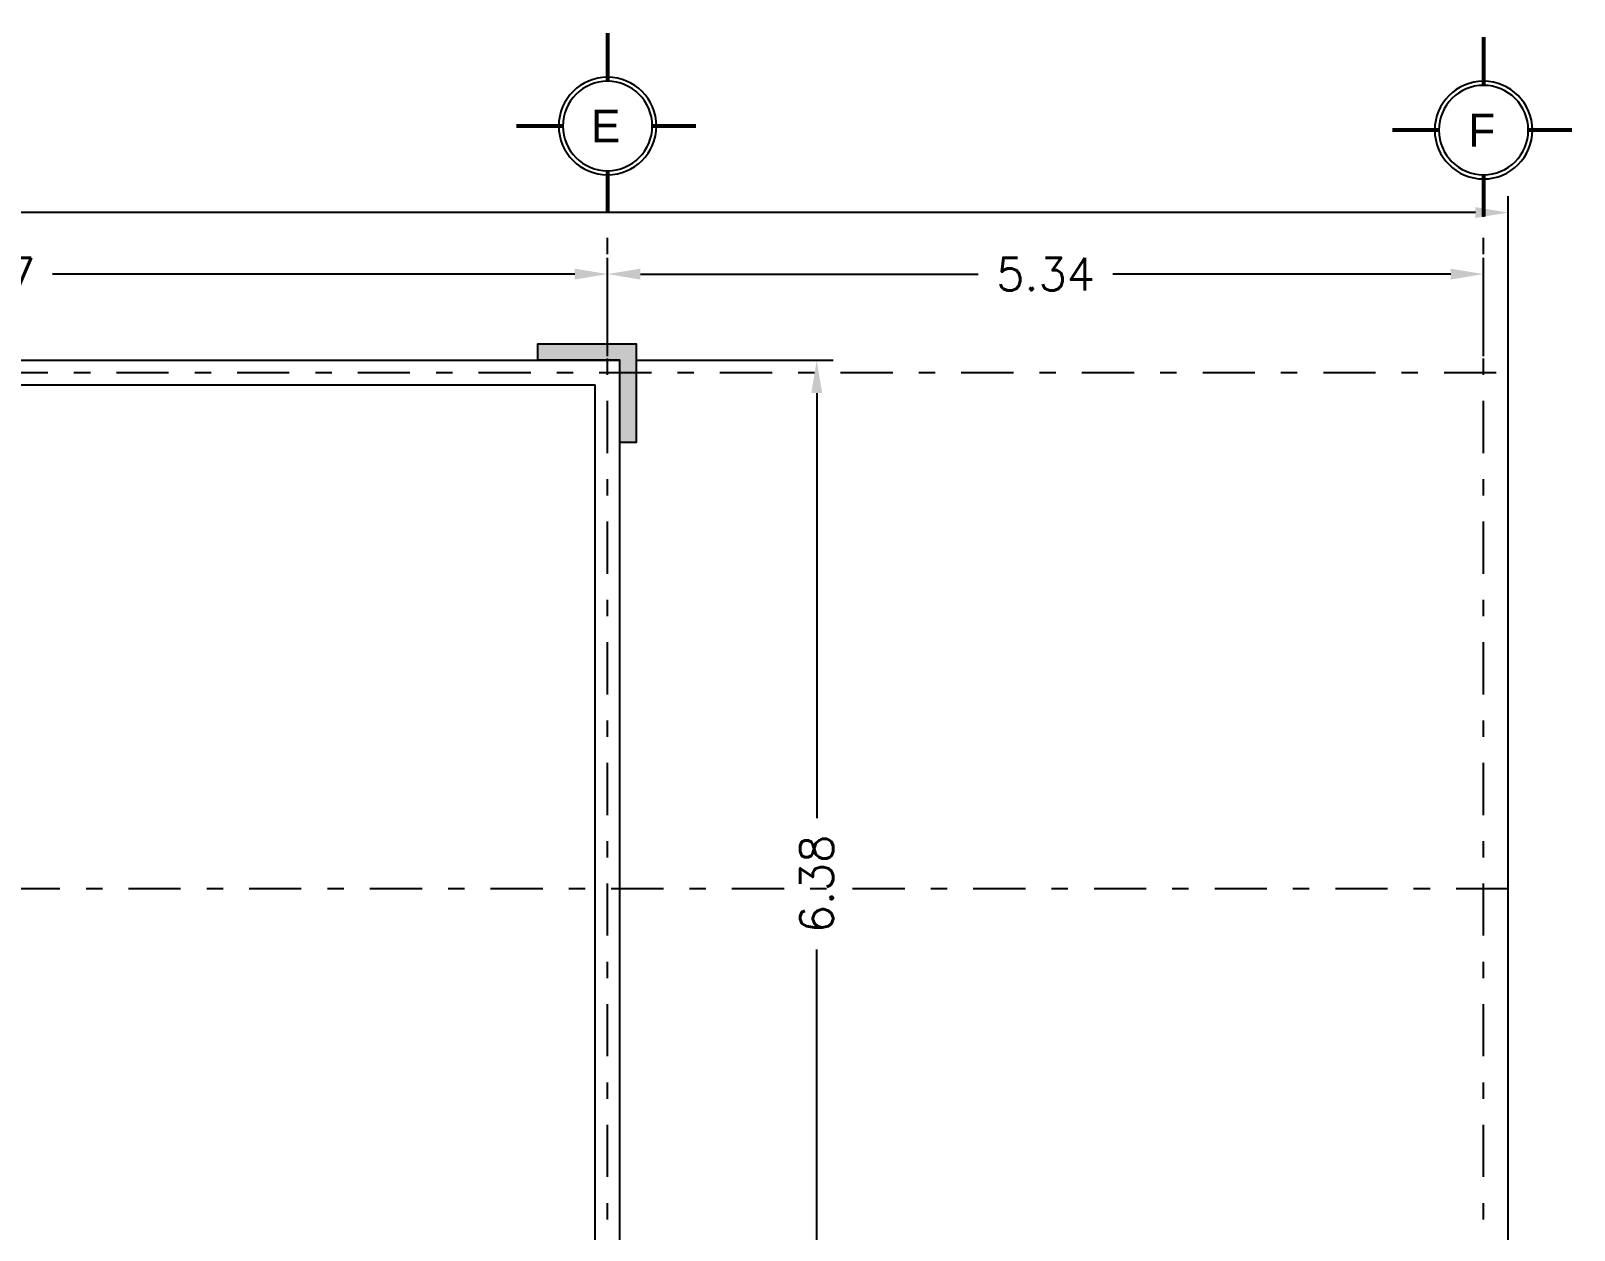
# Model space of a CAD drawing. Header units: millimetres. Extents: x 0 to 177, y -34 to 320.
# Drawn here: x 103.96 to 113.36, y -22.96 to -15.66 of the extents above; entities that cross this region are included whole.
import ezdxf
from ezdxf.enums import TextEntityAlignment as Align

# ---------------------------------------------------------------- set-up
doc = ezdxf.new("R2010")
doc.units = ezdxf.units.MM
doc.header["$LTSCALE"] = 0.1
doc.header["$PDMODE"] = 2
doc.linetypes.add('DASHDOT', pattern=[25.4, 12.7, -6.35, 0, -6.35])
doc.layers.get('Defpoints').update_dxf_attribs({"color": 6})
doc.layers.add('8', color=8, linetype='Continuous')
doc.styles.add('ARIAL', font='ARLRDBD.TTF')
doc.styles.add('TEXTOS', font='romans.shx')
doc.dimstyles.new('Cota m', dxfattribs={"dimtxt": 0.2, "dimasz": 0.2, "dimexe": 0.1, "dimexo": 0.1, "dimgap": 0.1, "dimtad": 0, "dimzin": 0, "dimdsep": 46, "dimtxsty": 'TEXTOS', "dimcen": 0.2, "dimclrd": 256, "dimclre": 256, "dimclrt": 256, "dimazin": 0, "dimtfac": 1, "dimtix": 1, "dimtofl": 0, "dimtmove": 0, "dimatfit": 3, "dimfxl": 1, "dimtolj": 1, "dimtzin": 0, "dimlwd": -1, "dimlwe": -1, "dimarcsym": 0})

# ---------------------------------------------------------------- blocks, each defined once
blk = doc.blocks.new('Eje')
blk.add_line((0, -1.05471229274262), (3.6e-15, -0.5948358968788325))
at = {"const_width": 0.05}
for points in [[(0, 0.544835896878838), (0, 1.13422391924415)], [(-1.078074571895573, 0), (-0.5448358968788334, 0)], [(0.5448358968788334, 0), (1.110861640091194, 0)], [(0, -0.5448358968788353), (0, -1.05471229274262)]]:
    blk.add_lwpolyline(points, dxfattribs=at)
for radius in [0.5948358968788332, 0.544835896878833]:
    blk.add_circle((0, 0), radius)
at = {"style": 'ARIAL'}
blk.add_attdef('EJE', text='', height=0.4, dxfattribs=at).set_placement((0, 1.387778780781446e-15), align=Align.MIDDLE_CENTER)
blk = doc.blocks.new('*D172')
at = {"color": 8, "ltscale": 0.1, "transparency": 16777216}
for p, q in [((91.41040278720799, -33.56314580133332), (91.41040278720799, -16.66312813782896)), ((112.960402787208, -33.56314580133332), (112.960402787208, -16.66312813782896)), ((91.61040278720799, -16.76312813782896), (101.685402787208, -16.76312813782896)), ((112.760402787208, -16.76312813782896), (102.685402787208, -16.76312813782896))]:
    blk.add_line(p, q, dxfattribs=at)
for points in [[(91.61040278720799, -16.72979480449563), (91.61040278720799, -16.7964614711623), (91.41040278720799, -16.76312813782896)], [(112.760402787208, -16.72979480449563), (112.760402787208, -16.7964614711623), (112.960402787208, -16.76312813782896)]]:
    blk.add_solid(points, dxfattribs=at)
at = {"layer": 'Defpoints', "color": 0, "ltscale": 0.1, "transparency": 16777216}
for p in [(112.960402787208, -16.76312813782896), (91.41040278720799, -33.66314580133332), (112.960402787208, -33.66314580133332)]:
    blk.add_point(p, dxfattribs=at)
at = {"color": 8, "ltscale": 0.1, "transparency": 16777216, "insert": (102.185402787208, -16.76312813782896), "char_height": 0.2, "attachment_point": 5, "style": 'TEXTOS'}
blk.add_mtext('\\A1;21.55', dxfattribs=at)
blk = doc.blocks.new('*D176')
at = {"color": 8, "ltscale": 0.1, "transparency": 16777216}
for p, q in [((107.475402787208, -17.63814580133333), (107.475402787208, -17.03787740348363)), ((112.810402787208, -17.63814580133333), (112.810402787208, -17.03787740348363)), ((107.675402787208, -17.13787740348363), (109.7333789776842, -17.13787740348363)), ((112.610402787208, -17.13787740348363), (110.5524265967318, -17.13787740348363))]:
    blk.add_line(p, q, dxfattribs=at)
for points in [[(107.675402787208, -17.1045440701503), (107.675402787208, -17.17121073681697), (107.475402787208, -17.13787740348363)], [(112.610402787208, -17.1045440701503), (112.610402787208, -17.17121073681697), (112.810402787208, -17.13787740348363)]]:
    blk.add_solid(points, dxfattribs=at)
at = {"layer": 'Defpoints', "color": 0, "ltscale": 0.1, "transparency": 16777216}
for p in [(112.810402787208, -17.13787740348363), (107.475402787208, -17.73814580133333), (112.810402787208, -17.73814580133333)]:
    blk.add_point(p, dxfattribs=at)
at = {"color": 8, "ltscale": 0.1, "transparency": 16777216, "insert": (110.142902787208, -17.13787740348363), "char_height": 0.2, "attachment_point": 5, "style": 'TEXTOS'}
blk.add_mtext('\\A1;5.34', dxfattribs=at)
blk = doc.blocks.new('*D180')
at = {"color": 8, "ltscale": 0.1, "transparency": 16777216}
for p, q in [((99.90540278720802, -17.56312931415552), (99.90540278720802, -17.03787740348363)), ((107.475402787208, -17.56312931415553), (107.475402787208, -17.03787740348363)), ((100.105402787208, -17.13787740348363), (103.2856408824461, -17.13787740348363)), ((107.275402787208, -17.13787740348363), (104.0951646919699, -17.13787740348363))]:
    blk.add_line(p, q, dxfattribs=at)
for points in [[(100.105402787208, -17.1045440701503), (100.105402787208, -17.17121073681697), (99.90540278720802, -17.13787740348363)], [(107.275402787208, -17.1045440701503), (107.275402787208, -17.17121073681697), (107.475402787208, -17.13787740348363)]]:
    blk.add_solid(points, dxfattribs=at)
at = {"layer": 'Defpoints', "color": 0, "ltscale": 0.1, "transparency": 16777216}
for p in [(107.475402787208, -17.13787740348363), (99.90540278720802, -17.66312931415552), (107.475402787208, -17.66312931415553)]:
    blk.add_point(p, dxfattribs=at)
at = {"color": 8, "ltscale": 0.1, "transparency": 16777216, "insert": (103.690402787208, -17.13787740348363), "char_height": 0.2, "attachment_point": 5, "style": 'TEXTOS'}
blk.add_mtext('\\A1;7.57', dxfattribs=at)
blk = doc.blocks.new('*D182')
at = {"color": 8, "ltscale": 0.1, "transparency": 16777216}
for p, q in [((107.650402787208, -17.66314580133332), (108.8491232893548, -17.66314580133332)), ((108.7491232893548, -17.86314580133332), (108.7491232893548, -20.45314580133332)), ((108.7491232893548, -23.84314580133332), (108.7491232893548, -21.25314580133332)), ((107.650402787208, -24.04314580133332), (108.8491232893548, -24.04314580133332))]:
    blk.add_line(p, q, dxfattribs=at)
for points in [[(108.7157899560215, -17.86314580133332), (108.7824566226881, -17.86314580133332), (108.7491232893548, -17.66314580133332)], [(108.7157899560215, -23.84314580133332), (108.7824566226881, -23.84314580133332), (108.7491232893548, -24.04314580133332)]]:
    blk.add_solid(points, dxfattribs=at)
at = {"layer": 'Defpoints', "color": 0, "ltscale": 0.1, "transparency": 16777216}
for p in [(107.550402787208, -17.66314580133332), (107.550402787208, -24.04314580133332), (108.7491232893548, -24.04314580133332)]:
    blk.add_point(p, dxfattribs=at)
at = {"color": 8, "ltscale": 0.1, "transparency": 16777216, "insert": (108.7491232893548, -20.85314580133331), "char_height": 0.2, "attachment_point": 5, "rotation": 90, "style": 'TEXTOS'}
blk.add_mtext('\\A1;6.38', dxfattribs=at)

msp = doc.modelspace()

# ---------------------------------------------------------------- hatches: boundary and pattern name
at = {"layer": '8'}
h = msp.add_hatch(color=256, dxfattribs=at)
h.dxf.hatch_style = 1
h.paths.add_polyline_path([(107.550402787208, -18.16314580133332), (107.550402787208, -17.66314580133332), (107.050402787208, -17.66314580133332), (107.050402787208, -17.56314580133331), (107.650402787208, -17.56314580133331), (107.650402787208, -18.16314580133332)])

# ---------------------------------------------------------------- linework, layer by layer
at = {"color": 8, "ltscale": 0.1}
for p, q in [((96.95981605064391, -17.66312296171442), (107.550402787208, -17.66314580133332)), ((107.550402787208, -23.74314580133332), (107.550402787208, -17.66314580133332)), ((99.98040278720805, -17.81314580133332), (107.400402787208, -17.81314580133332)), ((107.400402787208, -23.89314580133332), (107.400402787208, -17.81314580133332))]:
    msp.add_line(p, q, dxfattribs=at)
at = {"layer": '8', "linetype": 'DASHDOT', "ltscale": 0.25}
for p, q in [((107.475402787208, -33.66314580133332), (107.475402787208, -16.76312813782897)), ((112.810402787208, -33.66314580133332), (112.810402787208, -16.76312813782896)), ((90.51970462226387, -17.73814580133332), (112.960402787208, -17.73814580133331)), ((112.960402787208, -20.88314580133335), (90.51970462226387, -20.88314580133335))]:
    msp.add_line(p, q, dxfattribs=at)
at = {"layer": '8'}
msp.add_lwpolyline([(107.550402787208, -18.16314580133332), (107.550402787208, -17.66314580133332), (107.050402787208, -17.66314580133332), (107.050402787208, -17.56314580133331), (107.650402787208, -17.56314580133331), (107.650402787208, -18.16314580133332)], close=True, dxfattribs=at)

# ---------------------------------------------------------------- block references
at = {"layer": '8', "ltscale": 0.1}
ref = msp.add_blockref('Eje', (107.475402787208, -16.23577199145766), dxfattribs=dict(at, xscale=-0.5, yscale=0.5, zscale=0.5))
ref.add_attrib('EJE', 'E', dxfattribs={"layer": '0', "height": 0.2, "style": 'ARIAL'}).set_placement((107.4641351815742, -16.23577199145765), align=Align.MIDDLE_CENTER)
ref = msp.add_blockref('Eje', (112.810402787208, -16.26077199145766), dxfattribs=dict(at, xscale=-0.5, yscale=0.5, zscale=0.5))
ref.add_attrib('EJE', 'F', dxfattribs={"layer": '0', "height": 0.2, "style": 'ARIAL'}).set_placement((112.7991351815742, -16.26077199145765), align=Align.MIDDLE_CENTER)

# ---------------------------------------------------------------- dimensions: what is measured, and where the dimension line sits
at = {"color": 8, "ltscale": 0.1}
for base, p1, p2, picture, middle in [((112.960402787208, -16.76312813782896), (91.41040278720799, -33.66314580133332), (112.960402787208, -33.66314580133332), '*D172', (102.185402787208, -16.76312813782896)), ((112.810402787208, -17.13787740348363), (107.475402787208, -17.73814580133333), (112.810402787208, -17.73814580133333), '*D176', (110.142902787208, -17.13787740348363))]:
    dim = msp.add_linear_dim(base=base, p1=p1, p2=p2, dimstyle='Cota m', override={"dimclrd": 8, "dimclre": 8, "dimclrt": 8}, dxfattribs=at)
    dim.commit()
    dim.dimension.update_dxf_attribs({"geometry": picture, "text_midpoint": middle})
for p1, p2, distance, picture, middle in [((99.90540278720802, -17.66312931415552), (107.475402787208, -17.66312931415553), 0.5252519106719014, '*D180', (103.690402787208, -17.13787740348363)), ((107.550402787208, -17.66314580133332), (107.550402787208, -24.04314580133332), 1.1987205021467986, '*D182', (108.7491232893548, -20.85314580133331))]:
    dim = msp.add_aligned_dim(p1=p1, p2=p2, distance=distance, dimstyle='Cota m', override={"dimclrd": 8, "dimclre": 8, "dimclrt": 8}, dxfattribs=at)
    dim.commit()
    dim.dimension.update_dxf_attribs({"geometry": picture, "text_midpoint": middle})

doc.saveas('drawing.dxf')
